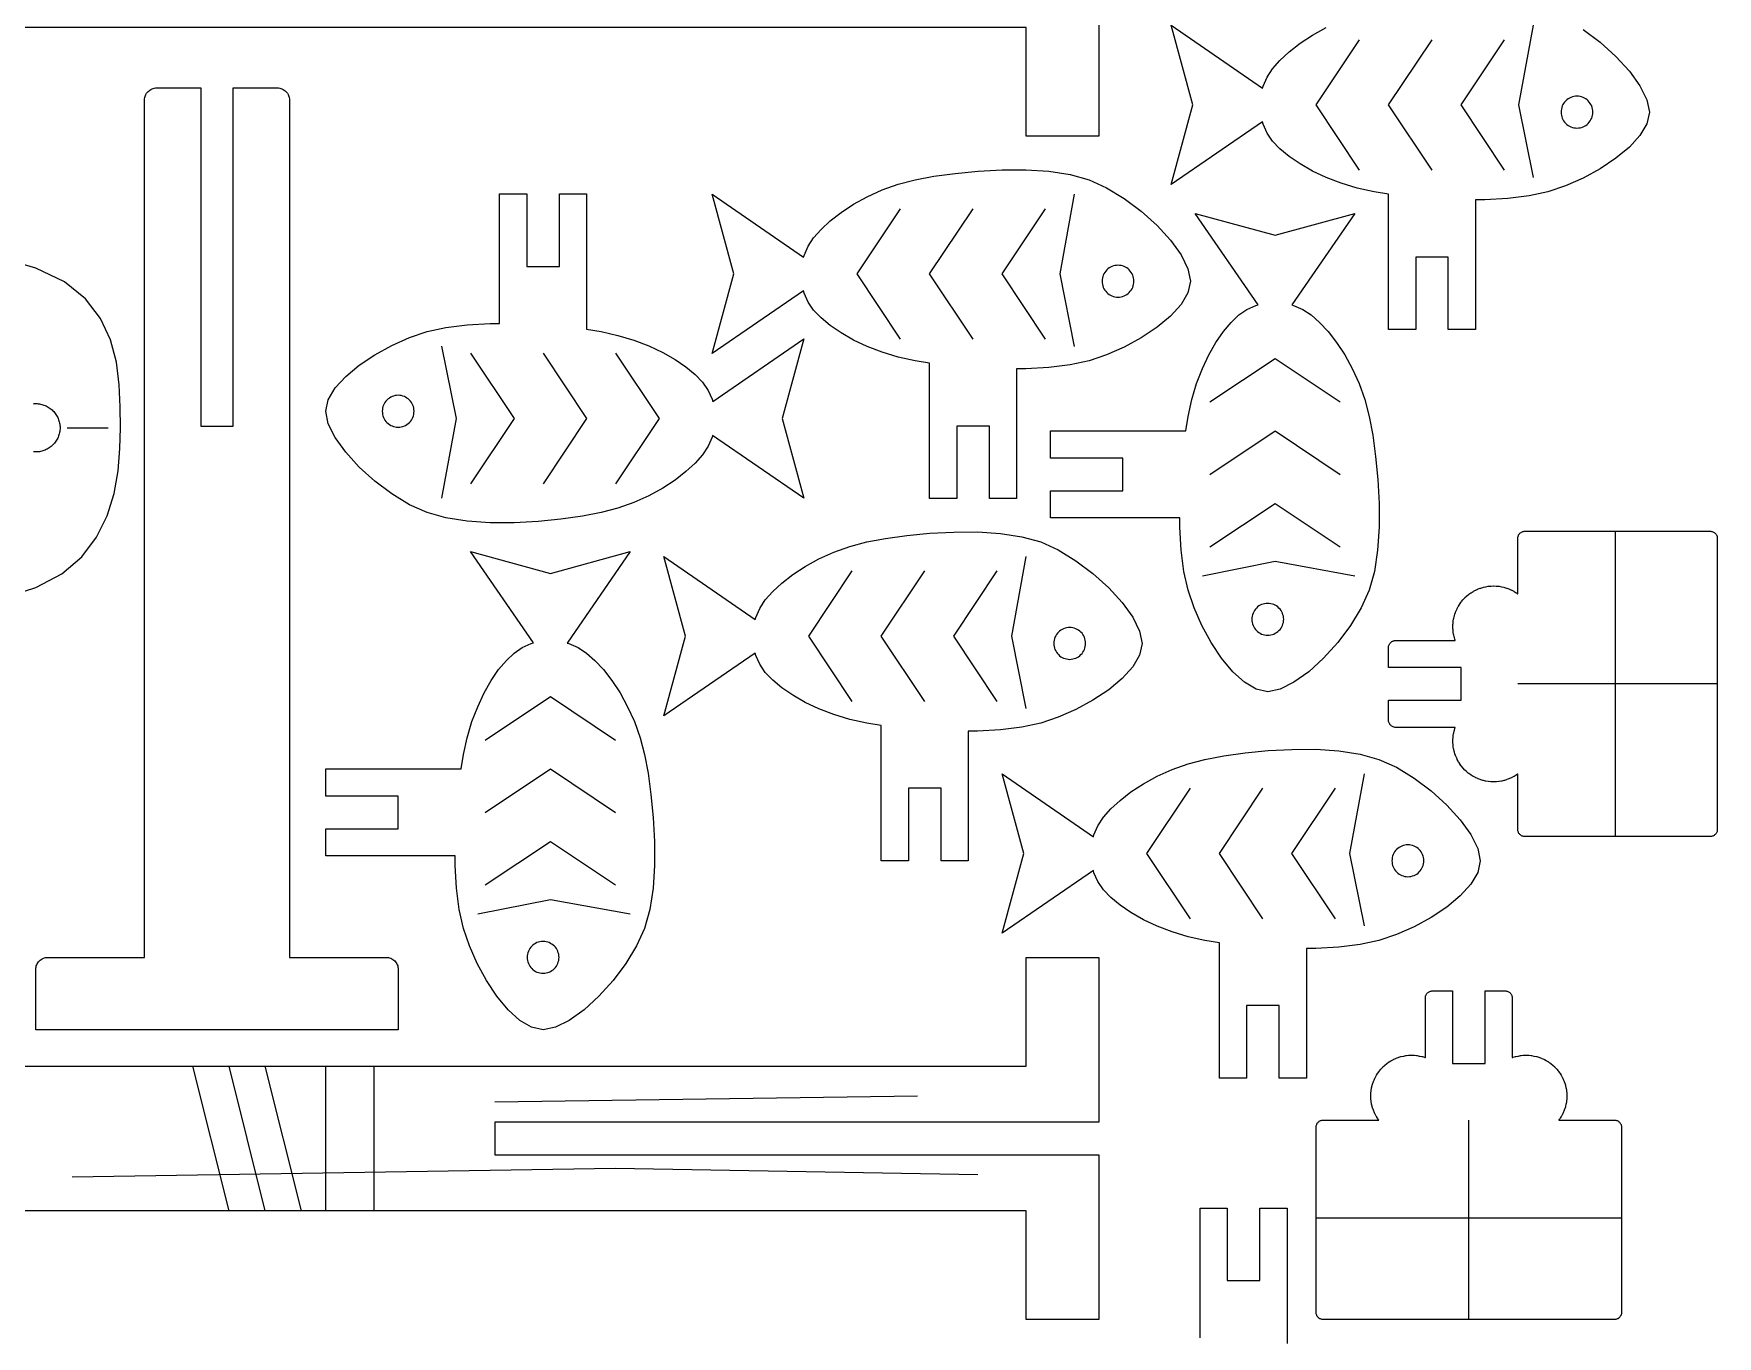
# Model space of a CAD drawing. Header units: millimetres. Extents: x 5 to 580, y 5 to 395.
# Drawn here: x 430.8 to 570.2, y 181.6 to 289.5 of the extents above; entities that cross this region are included whole.
import ezdxf

# ---------------------------------------------------------------- set-up
doc = ezdxf.new("R2010")
doc.units = ezdxf.units.MM
doc.layers.add('CUT', color=1, linetype='Continuous')
doc.layers.add('ENGRAVE', color=5, linetype='Continuous')

msp = doc.modelspace()

# ---------------------------------------------------------------- linework, layer by layer
at = {"layer": 'CUT'}
for points in [[(427, 302), (513, 302), (513, 311), (519, 311), (519, 297.35), (469, 297.35), (469, 294.65), (519, 294.65), (519, 281), (513, 281), (513, 290), (427, 290)], [(559.12, 289.85), (560.53, 288.79), (561.83, 287.61), (562.94, 286.39), (563.82, 285.17), (564.39, 284.02), (564.6, 283), (564.39, 282.04), (563.82, 281.07), (562.94, 280.1), (561.83, 279.18), (560.53, 278.31), (559.12, 277.54), (557.65, 276.9), (556.2, 276.4), (554.65, 276.06), (552.88, 275.84), (550.98, 275.73), (550.2, 275.73), (550.2, 271), (550.2, 265), (548.22, 265), (547.95, 265), (547.95, 271), (545.25, 271), (545.25, 265), (544.98, 265), (543, 265), (543, 271), (543, 276.21), (541.8, 276.4), (540.41, 276.71), (539.08, 277.11), (537.84, 277.59), (536.7, 278.12), (535.67, 278.71), (534.77, 279.32), (534.01, 279.96), (533.4, 280.6), (532.94, 281.27), (532.61, 282), (532.56, 282.2), (525, 277), (526.8, 283.6), (525, 290.2), (532.57, 284.99), (532.61, 285.14), (532.94, 285.9), (533.4, 286.6), (534.01, 287.29), (534.77, 288), (535.67, 288.7), (536.7, 289.38), (537.84, 290)], [(428.27, 242.75), (431, 243.63), (433.14, 244.77), (434.8, 246.18), (436.03, 247.81), (436.91, 249.57), (437.48, 251.43), (437.81, 253.3), (437.96, 255.13), (438, 256.86), (437.99, 258.59), (437.91, 260.42), (437.67, 262.29), (437.19, 264.14), (436.36, 265.91), (435.12, 267.53), (433.36, 268.95), (431, 270.09), (427.89, 270.98)], [(430.8, 258.85), (430.9, 258.86), (431, 258.86), (431.1, 258.86), (431.2, 258.85), (431.29, 258.84), (431.39, 258.82), (431.49, 258.8), (431.58, 258.77), (431.67, 258.74), (431.77, 258.71), (431.86, 258.67), (431.94, 258.62), (432.03, 258.57), (432.11, 258.52), (432.19, 258.46), (432.27, 258.4), (432.34, 258.34), (432.41, 258.27), (432.48, 258.2), (432.55, 258.13), (432.61, 258.05), (432.66, 257.97), (432.72, 257.89), (432.76, 257.8), (432.81, 257.71), (432.85, 257.62), (432.88, 257.53), (432.91, 257.44), (432.94, 257.34), (432.96, 257.25), (432.98, 257.15), (432.99, 257.05), (433, 256.96), (433, 256.86), (433, 256.76), (432.99, 256.66), (432.98, 256.56), (432.96, 256.47), (432.94, 256.37), (432.91, 256.28), (432.88, 256.18), (432.85, 256.09), (432.81, 256), (432.76, 255.92), (432.72, 255.83), (432.66, 255.75), (432.61, 255.67), (432.55, 255.59), (432.48, 255.52), (432.41, 255.44), (432.34, 255.38), (432.27, 255.31), (432.19, 255.25), (432.11, 255.2), (432.03, 255.14), (431.94, 255.09), (431.86, 255.05), (431.77, 255.01), (431.67, 254.98), (431.58, 254.94), (431.49, 254.92), (431.39, 254.9), (431.29, 254.88), (431.2, 254.87), (431.1, 254.86), (431, 254.86), (430.9, 254.86), (430.8, 254.87)], [(427, 204), (513, 204), (513, 213), (519, 213), (519, 199.35), (469, 199.35), (469, 196.65), (519, 196.65), (519, 183), (513, 183), (513, 192), (427, 192)], [(527.4, 181.5), (527.4, 186.23), (527.4, 192.23), (529.38, 192.23), (529.65, 192.23), (529.65, 186.23), (532.35, 186.23), (532.35, 192.23), (532.62, 192.23), (534.6, 192.23), (534.6, 186.23), (534.6, 181.02)]]:
    msp.add_lwpolyline(points, dxfattribs=at)
for points in [[(431, 212), (431, 212.1), (431.02, 212.2), (431.04, 212.29), (431.08, 212.38), (431.12, 212.47), (431.17, 212.56), (431.23, 212.63), (431.29, 212.71), (431.37, 212.77), (431.44, 212.83), (431.53, 212.88), (431.62, 212.92), (431.71, 212.96), (431.8, 212.98), (431.9, 213), (432, 213), (439.98, 213), (440, 213), (440, 213.02), (440, 284), (440, 284.1), (440.02, 284.2), (440.04, 284.29), (440.08, 284.38), (440.12, 284.47), (440.17, 284.56), (440.23, 284.63), (440.29, 284.71), (440.37, 284.77), (440.44, 284.83), (440.53, 284.88), (440.62, 284.92), (440.71, 284.96), (440.8, 284.98), (440.9, 285), (441, 285), (444.65, 285), (444.65, 257), (447.35, 257), (447.35, 285), (451, 285), (451.1, 285), (451.2, 284.98), (451.29, 284.96), (451.38, 284.92), (451.47, 284.88), (451.56, 284.83), (451.63, 284.77), (451.71, 284.71), (451.77, 284.63), (451.83, 284.56), (451.88, 284.47), (451.92, 284.38), (451.96, 284.29), (451.98, 284.2), (452, 284.1), (452, 284), (452, 213.02), (452, 213), (452.02, 213), (460, 213), (460.1, 213), (460.2, 212.98), (460.29, 212.96), (460.38, 212.92), (460.47, 212.88), (460.56, 212.83), (460.63, 212.77), (460.71, 212.71), (460.77, 212.63), (460.83, 212.56), (460.88, 212.47), (460.92, 212.38), (460.96, 212.29), (460.98, 212.2), (461, 212.1), (461, 212), (461, 210), (461, 208), (461, 207), (460, 207), (432, 207), (431, 207), (431, 208), (431, 210)], [(557.38, 282.49), (557.44, 282.38), (557.5, 282.27), (557.58, 282.16), (557.67, 282.07), (557.76, 281.98), (557.87, 281.9), (557.98, 281.84), (558.09, 281.78), (558.22, 281.74), (558.34, 281.71), (558.47, 281.69), (558.6, 281.68), (558.73, 281.69), (558.86, 281.71), (558.98, 281.74), (559.11, 281.78), (559.22, 281.84), (559.33, 281.9), (559.44, 281.98), (559.53, 282.07), (559.62, 282.16), (559.7, 282.27), (559.76, 282.38), (559.82, 282.49), (559.86, 282.62), (559.89, 282.74), (559.91, 282.87), (559.92, 283), (559.91, 283.13), (559.89, 283.26), (559.86, 283.38), (559.82, 283.51), (559.76, 283.62), (559.7, 283.73), (559.62, 283.84), (559.53, 283.93), (559.44, 284.02), (559.33, 284.1), (559.22, 284.16), (559.11, 284.22), (558.98, 284.26), (558.86, 284.29), (558.73, 284.31), (558.6, 284.32), (558.47, 284.31), (558.34, 284.29), (558.22, 284.26), (558.09, 284.22), (557.98, 284.16), (557.87, 284.1), (557.76, 284.02), (557.67, 283.93), (557.58, 283.84), (557.5, 283.73), (557.44, 283.62), (557.38, 283.51), (557.34, 283.38), (557.31, 283.26), (557.29, 283.13), (557.28, 283), (557.29, 282.87), (557.31, 282.74), (557.34, 282.62)], [(512.2, 251), (510.22, 251), (509.95, 251), (509.95, 257), (507.25, 257), (507.25, 251), (506.98, 251), (505, 251), (505, 257), (505, 262.21), (503.8, 262.4), (502.41, 262.71), (501.08, 263.11), (499.84, 263.59), (498.7, 264.12), (497.67, 264.71), (496.77, 265.32), (496.01, 265.96), (495.4, 266.6), (494.94, 267.27), (494.61, 268), (494.56, 268.2), (487, 263), (488.8, 269.6), (487, 276.2), (494.57, 270.99), (494.61, 271.14), (494.94, 271.9), (495.4, 272.6), (496.01, 273.29), (496.77, 274), (497.67, 274.7), (498.7, 275.38), (499.84, 276), (501.08, 276.57), (502.41, 277.04), (503.8, 277.4), (505.35, 277.69), (507.12, 277.93), (509.02, 278.12), (511, 278.22), (512.98, 278.23), (514.88, 278.1), (516.65, 277.83), (518.2, 277.4), (519.65, 276.74), (521.12, 275.85), (522.53, 274.79), (523.83, 273.61), (524.94, 272.39), (525.82, 271.17), (526.39, 270.02), (526.6, 269), (526.39, 268.04), (525.82, 267.07), (524.94, 266.1), (523.83, 265.18), (522.53, 264.31), (521.12, 263.54), (519.65, 262.9), (518.2, 262.4), (516.65, 262.06), (514.88, 261.84), (512.98, 261.73), (512.2, 261.73), (512.2, 257)], [(469.4, 276.23), (471.38, 276.23), (471.65, 276.23), (471.65, 270.23), (474.35, 270.23), (474.35, 276.23), (474.62, 276.23), (476.6, 276.23), (476.6, 270.23), (476.6, 265.02), (477.8, 264.83), (479.19, 264.51), (480.52, 264.11), (481.76, 263.64), (482.9, 263.1), (483.93, 262.52), (484.83, 261.9), (485.59, 261.27), (486.2, 260.63), (486.66, 259.95), (486.99, 259.22), (487.04, 259.03), (494.6, 264.23), (492.8, 257.63), (494.6, 251.03), (487.03, 256.23), (486.99, 256.08), (486.66, 255.33), (486.2, 254.63), (485.59, 253.94), (484.83, 253.23), (483.93, 252.53), (482.9, 251.85), (481.76, 251.22), (480.52, 250.66), (479.19, 250.19), (477.8, 249.83), (476.25, 249.54), (474.48, 249.29), (472.58, 249.11), (470.6, 249), (468.62, 249), (466.72, 249.12), (464.95, 249.39), (463.4, 249.83), (461.95, 250.49), (460.48, 251.38), (459.07, 252.44), (457.77, 253.61), (456.66, 254.84), (455.78, 256.06), (455.21, 257.2), (455, 258.23), (455.21, 259.18), (455.78, 260.16), (456.66, 261.12), (457.77, 262.05), (459.07, 262.91), (460.48, 263.68), (461.95, 264.33), (463.4, 264.83), (464.95, 265.17), (466.72, 265.39), (468.62, 265.49), (469.4, 265.5), (469.4, 270.23)], [(515, 249.4), (515, 251.38), (515, 251.65), (521, 251.65), (521, 254.35), (515, 254.35), (515, 254.62), (515, 256.6), (521, 256.6), (526.21, 256.6), (526.4, 257.8), (526.71, 259.19), (527.11, 260.52), (527.59, 261.76), (528.12, 262.9), (528.71, 263.93), (529.33, 264.83), (529.96, 265.59), (530.6, 266.2), (531.27, 266.66), (532, 266.99), (532.2, 267.04), (527, 274.6), (533.6, 272.8), (540.2, 274.6), (534.99, 267.03), (535.14, 266.99), (535.9, 266.66), (536.6, 266.2), (537.29, 265.59), (538, 264.83), (538.7, 263.93), (539.38, 262.9), (540, 261.76), (540.57, 260.52), (541.04, 259.19), (541.4, 257.8), (541.69, 256.25), (541.93, 254.48), (542.12, 252.58), (542.23, 250.6), (542.23, 248.62), (542.1, 246.72), (541.83, 244.95), (541.4, 243.4), (540.74, 241.95), (539.85, 240.48), (538.79, 239.07), (537.61, 237.78), (536.39, 236.66), (535.17, 235.78), (534.02, 235.21), (533, 235), (532.04, 235.21), (531.07, 235.78), (530.1, 236.66), (529.18, 237.78), (528.31, 239.07), (527.54, 240.48), (526.9, 241.95), (526.4, 243.4), (526.06, 244.95), (525.84, 246.72), (525.73, 248.62), (525.73, 249.4), (521, 249.4)], [(519.38, 268.49), (519.44, 268.38), (519.5, 268.27), (519.58, 268.16), (519.67, 268.07), (519.76, 267.98), (519.87, 267.9), (519.98, 267.84), (520.09, 267.78), (520.22, 267.74), (520.34, 267.71), (520.47, 267.69), (520.6, 267.68), (520.73, 267.69), (520.86, 267.71), (520.98, 267.74), (521.11, 267.78), (521.22, 267.84), (521.33, 267.9), (521.44, 267.98), (521.53, 268.07), (521.62, 268.16), (521.7, 268.27), (521.76, 268.38), (521.82, 268.49), (521.86, 268.62), (521.89, 268.74), (521.91, 268.87), (521.92, 269), (521.91, 269.13), (521.89, 269.26), (521.86, 269.38), (521.82, 269.51), (521.76, 269.62), (521.7, 269.73), (521.62, 269.84), (521.53, 269.93), (521.44, 270.02), (521.33, 270.1), (521.22, 270.16), (521.11, 270.22), (520.98, 270.26), (520.86, 270.29), (520.73, 270.31), (520.6, 270.32), (520.47, 270.31), (520.34, 270.29), (520.22, 270.26), (520.09, 270.22), (519.98, 270.16), (519.87, 270.1), (519.76, 270.02), (519.67, 269.93), (519.58, 269.84), (519.5, 269.73), (519.44, 269.62), (519.38, 269.51), (519.34, 269.38), (519.31, 269.26), (519.29, 269.13), (519.28, 269), (519.29, 268.87), (519.31, 268.74), (519.34, 268.62)], [(462.22, 258.73), (462.16, 258.85), (462.1, 258.96), (462.02, 259.06), (461.93, 259.16), (461.84, 259.25), (461.73, 259.32), (461.62, 259.39), (461.51, 259.45), (461.38, 259.49), (461.26, 259.52), (461.13, 259.54), (461, 259.55), (460.87, 259.54), (460.74, 259.52), (460.62, 259.49), (460.49, 259.45), (460.38, 259.39), (460.27, 259.32), (460.16, 259.25), (460.07, 259.16), (459.98, 259.06), (459.9, 258.96), (459.84, 258.85), (459.78, 258.73), (459.74, 258.61), (459.71, 258.48), (459.69, 258.36), (459.68, 258.23), (459.69, 258.1), (459.71, 257.97), (459.74, 257.84), (459.78, 257.72), (459.84, 257.6), (459.9, 257.49), (459.98, 257.39), (460.07, 257.29), (460.16, 257.21), (460.27, 257.13), (460.38, 257.06), (460.49, 257.01), (460.62, 256.96), (460.74, 256.93), (460.87, 256.91), (461, 256.91), (461.13, 256.91), (461.26, 256.93), (461.38, 256.96), (461.51, 257.01), (461.62, 257.06), (461.73, 257.13), (461.84, 257.21), (461.93, 257.29), (462.02, 257.39), (462.1, 257.49), (462.16, 257.6), (462.22, 257.72), (462.26, 257.84), (462.29, 257.97), (462.31, 258.1), (462.32, 258.23), (462.31, 258.36), (462.29, 258.48), (462.26, 258.61)], [(508.2, 221), (506.22, 221), (505.95, 221), (505.95, 227), (503.25, 227), (503.25, 221), (502.98, 221), (501, 221), (501, 227), (501, 232.21), (499.8, 232.4), (498.41, 232.71), (497.08, 233.11), (495.84, 233.59), (494.7, 234.12), (493.67, 234.71), (492.77, 235.32), (492.01, 235.96), (491.4, 236.6), (490.94, 237.27), (490.61, 238), (490.56, 238.2), (483, 233), (484.8, 239.6), (483, 246.2), (490.57, 240.99), (490.61, 241.14), (490.94, 241.9), (491.4, 242.6), (492.01, 243.29), (492.77, 244), (493.67, 244.7), (494.7, 245.38), (495.84, 246), (497.08, 246.57), (498.41, 247.04), (499.8, 247.4), (501.35, 247.69), (503.12, 247.93), (505.02, 248.12), (507, 248.22), (508.98, 248.23), (510.88, 248.1), (512.65, 247.83), (514.2, 247.4), (515.65, 246.74), (517.12, 245.85), (518.53, 244.79), (519.83, 243.61), (520.94, 242.39), (521.82, 241.17), (522.39, 240.02), (522.6, 239), (522.39, 238.04), (521.82, 237.07), (520.94, 236.1), (519.83, 235.17), (518.53, 234.31), (517.12, 233.54), (515.65, 232.9), (514.2, 232.4), (512.65, 232.06), (510.88, 231.84), (508.98, 231.73), (508.2, 231.73), (508.2, 227)], [(553.69, 228.18), (553.59, 228.11), (553.56, 228.09), (553.4, 227.99), (553.37, 227.97), (553.21, 227.89), (553.17, 227.87), (553.01, 227.8), (552.97, 227.78), (552.8, 227.72), (552.77, 227.7), (552.59, 227.65), (552.55, 227.64), (552.38, 227.6), (552.34, 227.59), (552.16, 227.56), (552.12, 227.56), (551.94, 227.54), (551.9, 227.54), (551.72, 227.53), (551.68, 227.53), (551.5, 227.54), (551.46, 227.54), (551.28, 227.56), (551.24, 227.56), (551.06, 227.59), (551.02, 227.6), (550.85, 227.64), (550.81, 227.65), (550.63, 227.7), (550.6, 227.72), (550.43, 227.78), (550.39, 227.8), (550.23, 227.87), (550.19, 227.89), (550.03, 227.97), (550, 227.99), (549.84, 228.09), (549.81, 228.11), (549.66, 228.22), (549.63, 228.24), (549.49, 228.36), (549.46, 228.38), (549.33, 228.51), (549.3, 228.53), (549.18, 228.67), (549.15, 228.7), (549.04, 228.84), (549.01, 228.87), (548.91, 229.01), (548.89, 229.05), (548.79, 229.2), (548.77, 229.24), (548.68, 229.4), (548.67, 229.43), (548.59, 229.6), (548.58, 229.63), (548.51, 229.8), (548.5, 229.84), (548.45, 230.01), (548.44, 230.05), (548.4, 230.23), (548.39, 230.27), (548.36, 230.44), (548.35, 230.48), (548.34, 230.66), (548.33, 230.7), (548.33, 230.88), (548.33, 230.92), (548.33, 231.1), (548.34, 231.14), (548.35, 231.32), (548.36, 231.36), (548.39, 231.54), (548.4, 231.58), (548.44, 231.76), (548.45, 231.8), (548.5, 231.97), (548.51, 232.01), (548.52, 232.03), (548.53, 232.05), (548.51, 232.05), (543.6, 232.05), (543.54, 232.05), (543.48, 232.06), (543.43, 232.07), (543.37, 232.09), (543.32, 232.12), (543.27, 232.15), (543.22, 232.18), (543.18, 232.22), (543.14, 232.27), (543.1, 232.31), (543.07, 232.36), (543.05, 232.42), (543.03, 232.47), (543.01, 232.53), (543, 232.59), (543, 232.65), (543, 234.3), (549, 234.3), (549, 237), (543, 237), (543, 238.65), (543, 238.71), (543.01, 238.76), (543.03, 238.82), (543.05, 238.88), (543.07, 238.93), (543.1, 238.98), (543.14, 239.03), (543.18, 239.07), (543.22, 239.11), (543.27, 239.15), (543.32, 239.18), (543.37, 239.2), (543.43, 239.22), (543.48, 239.23), (543.54, 239.24), (543.6, 239.25), (548.51, 239.25), (548.53, 239.25), (548.52, 239.26), (548.51, 239.29), (548.5, 239.32), (548.45, 239.5), (548.44, 239.54), (548.4, 239.71), (548.39, 239.75), (548.36, 239.93), (548.35, 239.97), (548.34, 240.15), (548.33, 240.19), (548.33, 240.37), (548.33, 240.41), (548.33, 240.59), (548.34, 240.63), (548.35, 240.81), (548.36, 240.85), (548.39, 241.03), (548.4, 241.07), (548.44, 241.24), (548.45, 241.28), (548.5, 241.45), (548.51, 241.49), (548.58, 241.66), (548.59, 241.7), (548.67, 241.86), (548.68, 241.9), (548.77, 242.06), (548.79, 242.09), (548.89, 242.25), (548.91, 242.28), (549.01, 242.43), (549.04, 242.46), (549.15, 242.6), (549.18, 242.63), (549.3, 242.76), (549.33, 242.79), (549.46, 242.91), (549.49, 242.94), (549.63, 243.05), (549.66, 243.08), (549.81, 243.18), (549.84, 243.2), (550, 243.3), (550.03, 243.32), (550.19, 243.4), (550.23, 243.42), (550.39, 243.5), (550.43, 243.51), (550.6, 243.58), (550.63, 243.59), (550.81, 243.64), (550.85, 243.65), (551.02, 243.69), (551.06, 243.7), (551.24, 243.73), (551.28, 243.73), (551.46, 243.75), (551.5, 243.75), (551.68, 243.76), (551.72, 243.76), (551.9, 243.75), (551.94, 243.75), (552.12, 243.73), (552.16, 243.73), (552.34, 243.7), (552.38, 243.69), (552.55, 243.65), (552.59, 243.64), (552.77, 243.59), (552.8, 243.58), (552.97, 243.51), (553.01, 243.5), (553.17, 243.42), (553.21, 243.4), (553.37, 243.32), (553.4, 243.3), (553.56, 243.2), (553.59, 243.18), (553.69, 243.11), (553.7, 243.1), (553.7, 243.12), (553.7, 247.69), (553.7, 247.75), (553.71, 247.81), (553.73, 247.87), (553.75, 247.92), (553.77, 247.98), (553.8, 248.03), (553.84, 248.07), (553.88, 248.12), (553.92, 248.16), (553.97, 248.19), (554.02, 248.22), (554.07, 248.25), (554.13, 248.27), (554.18, 248.28), (554.24, 248.29), (554.3, 248.29), (569.62, 248.29), (569.68, 248.29), (569.74, 248.28), (569.8, 248.27), (569.85, 248.25), (569.91, 248.22), (569.96, 248.19), (570, 248.16), (570.05, 248.12), (570.09, 248.07), (570.12, 248.03), (570.15, 247.98), (570.18, 247.92), (570.2, 247.87), (570.21, 247.81), (570.22, 247.75), (570.22, 247.69), (570.22, 223.6), (570.22, 223.54), (570.21, 223.48), (570.2, 223.43), (570.18, 223.37), (570.15, 223.32), (570.12, 223.27), (570.09, 223.22), (570.05, 223.18), (570, 223.14), (569.96, 223.1), (569.91, 223.07), (569.85, 223.05), (569.8, 223.03), (569.74, 223.01), (569.68, 223), (569.62, 223), (554.3, 223), (554.24, 223), (554.18, 223.01), (554.13, 223.03), (554.07, 223.05), (554.02, 223.07), (553.97, 223.1), (553.92, 223.14), (553.88, 223.18), (553.84, 223.22), (553.8, 223.27), (553.77, 223.32), (553.75, 223.37), (553.73, 223.43), (553.71, 223.48), (553.7, 223.54), (553.7, 223.6), (553.7, 228.18), (553.7, 228.19)], [(455, 221.4), (455, 223.38), (455, 223.65), (461, 223.65), (461, 226.35), (455, 226.35), (455, 226.62), (455, 228.6), (461, 228.6), (466.21, 228.6), (466.4, 229.8), (466.71, 231.19), (467.11, 232.52), (467.59, 233.76), (468.12, 234.9), (468.71, 235.93), (469.32, 236.83), (469.96, 237.59), (470.6, 238.2), (471.27, 238.66), (472, 238.99), (472.2, 239.04), (467, 246.6), (473.6, 244.8), (480.2, 246.6), (474.99, 239.03), (475.14, 238.99), (475.9, 238.66), (476.6, 238.2), (477.29, 237.59), (478, 236.83), (478.7, 235.93), (479.38, 234.9), (480, 233.76), (480.57, 232.52), (481.04, 231.19), (481.4, 229.8), (481.69, 228.25), (481.93, 226.48), (482.12, 224.58), (482.22, 222.6), (482.23, 220.62), (482.1, 218.72), (481.83, 216.95), (481.4, 215.4), (480.74, 213.95), (479.85, 212.48), (478.79, 211.07), (477.61, 209.78), (476.39, 208.66), (475.17, 207.78), (474.02, 207.21), (473, 207), (472.04, 207.21), (471.07, 207.78), (470.1, 208.66), (469.18, 209.78), (468.31, 211.07), (467.54, 212.48), (466.9, 213.95), (466.4, 215.4), (466.06, 216.95), (465.84, 218.72), (465.73, 220.62), (465.73, 221.4), (461, 221.4)], [(532.49, 242.22), (532.38, 242.16), (532.27, 242.1), (532.16, 242.02), (532.07, 241.93), (531.98, 241.84), (531.9, 241.73), (531.84, 241.62), (531.78, 241.51), (531.74, 241.38), (531.71, 241.26), (531.69, 241.13), (531.68, 241), (531.69, 240.87), (531.71, 240.74), (531.74, 240.62), (531.78, 240.49), (531.84, 240.38), (531.9, 240.27), (531.98, 240.16), (532.07, 240.07), (532.16, 239.98), (532.27, 239.9), (532.38, 239.84), (532.49, 239.78), (532.62, 239.74), (532.74, 239.71), (532.87, 239.69), (533, 239.68), (533.13, 239.69), (533.26, 239.71), (533.38, 239.74), (533.51, 239.78), (533.62, 239.84), (533.73, 239.9), (533.84, 239.98), (533.93, 240.07), (534.02, 240.16), (534.1, 240.27), (534.16, 240.38), (534.22, 240.49), (534.26, 240.62), (534.29, 240.74), (534.31, 240.87), (534.32, 241), (534.31, 241.13), (534.29, 241.26), (534.26, 241.38), (534.22, 241.51), (534.16, 241.62), (534.1, 241.73), (534.02, 241.84), (533.93, 241.93), (533.84, 242.02), (533.73, 242.1), (533.62, 242.16), (533.51, 242.22), (533.38, 242.26), (533.26, 242.29), (533.13, 242.31), (533, 242.32), (532.87, 242.31), (532.74, 242.29), (532.62, 242.26)], [(515.38, 238.49), (515.44, 238.38), (515.5, 238.27), (515.58, 238.16), (515.67, 238.07), (515.76, 237.98), (515.87, 237.9), (515.98, 237.84), (516.09, 237.78), (516.22, 237.74), (516.34, 237.71), (516.47, 237.69), (516.6, 237.68), (516.73, 237.69), (516.86, 237.71), (516.98, 237.74), (517.11, 237.78), (517.22, 237.84), (517.33, 237.9), (517.44, 237.98), (517.53, 238.07), (517.62, 238.16), (517.7, 238.27), (517.76, 238.38), (517.82, 238.49), (517.86, 238.62), (517.89, 238.74), (517.91, 238.87), (517.92, 239), (517.91, 239.13), (517.89, 239.26), (517.86, 239.38), (517.82, 239.51), (517.76, 239.62), (517.7, 239.73), (517.62, 239.84), (517.53, 239.93), (517.44, 240.02), (517.33, 240.1), (517.22, 240.16), (517.11, 240.22), (516.98, 240.26), (516.86, 240.29), (516.73, 240.31), (516.6, 240.32), (516.47, 240.31), (516.34, 240.29), (516.22, 240.26), (516.09, 240.22), (515.98, 240.16), (515.87, 240.1), (515.76, 240.02), (515.67, 239.93), (515.58, 239.84), (515.5, 239.73), (515.44, 239.62), (515.38, 239.51), (515.34, 239.38), (515.31, 239.26), (515.29, 239.13), (515.28, 239), (515.29, 238.87), (515.31, 238.74), (515.34, 238.62)], [(536.2, 203), (534.22, 203), (533.95, 203), (533.95, 209), (531.25, 209), (531.25, 203), (530.98, 203), (529, 203), (529, 209), (529, 214.21), (527.8, 214.4), (526.41, 214.71), (525.08, 215.11), (523.84, 215.59), (522.7, 216.12), (521.67, 216.71), (520.77, 217.32), (520.01, 217.96), (519.4, 218.6), (518.94, 219.27), (518.61, 220), (518.56, 220.2), (511, 215), (512.8, 221.6), (511, 228.2), (518.57, 222.99), (518.61, 223.14), (518.94, 223.9), (519.4, 224.6), (520.01, 225.29), (520.77, 226), (521.67, 226.7), (522.7, 227.38), (523.84, 228), (525.08, 228.57), (526.41, 229.04), (527.8, 229.4), (529.35, 229.69), (531.12, 229.93), (533.02, 230.12), (535, 230.22), (536.98, 230.23), (538.88, 230.1), (540.65, 229.83), (542.2, 229.4), (543.65, 228.74), (545.12, 227.85), (546.53, 226.79), (547.83, 225.61), (548.94, 224.39), (549.82, 223.17), (550.39, 222.02), (550.6, 221), (550.39, 220.04), (549.82, 219.07), (548.94, 218.1), (547.83, 217.17), (546.53, 216.31), (545.12, 215.54), (543.65, 214.9), (542.2, 214.4), (540.65, 214.06), (538.88, 213.84), (536.98, 213.73), (536.2, 213.73), (536.2, 209)], [(543.38, 220.49), (543.44, 220.38), (543.5, 220.27), (543.58, 220.16), (543.67, 220.07), (543.76, 219.98), (543.87, 219.9), (543.98, 219.84), (544.09, 219.78), (544.22, 219.74), (544.34, 219.71), (544.47, 219.69), (544.6, 219.68), (544.73, 219.69), (544.86, 219.71), (544.98, 219.74), (545.11, 219.78), (545.22, 219.84), (545.33, 219.9), (545.44, 219.98), (545.53, 220.07), (545.62, 220.16), (545.7, 220.27), (545.76, 220.38), (545.82, 220.49), (545.86, 220.62), (545.89, 220.74), (545.91, 220.87), (545.92, 221), (545.91, 221.13), (545.89, 221.26), (545.86, 221.38), (545.82, 221.51), (545.76, 221.62), (545.7, 221.73), (545.62, 221.84), (545.53, 221.93), (545.44, 222.02), (545.33, 222.1), (545.22, 222.16), (545.11, 222.22), (544.98, 222.26), (544.86, 222.29), (544.73, 222.31), (544.6, 222.32), (544.47, 222.31), (544.34, 222.29), (544.22, 222.26), (544.09, 222.22), (543.98, 222.16), (543.87, 222.1), (543.76, 222.02), (543.67, 221.93), (543.58, 221.84), (543.5, 221.73), (543.44, 221.62), (543.38, 221.51), (543.34, 221.38), (543.31, 221.26), (543.29, 221.13), (543.28, 221), (543.29, 220.87), (543.31, 220.74), (543.34, 220.62)], [(472.49, 214.22), (472.38, 214.16), (472.27, 214.1), (472.16, 214.02), (472.07, 213.93), (471.98, 213.84), (471.9, 213.73), (471.84, 213.62), (471.78, 213.51), (471.74, 213.38), (471.71, 213.26), (471.69, 213.13), (471.68, 213), (471.69, 212.87), (471.71, 212.74), (471.74, 212.62), (471.78, 212.49), (471.84, 212.38), (471.9, 212.27), (471.98, 212.16), (472.07, 212.07), (472.16, 211.98), (472.27, 211.9), (472.38, 211.84), (472.49, 211.78), (472.62, 211.74), (472.74, 211.71), (472.87, 211.69), (473, 211.68), (473.13, 211.69), (473.26, 211.71), (473.38, 211.74), (473.51, 211.78), (473.62, 211.84), (473.73, 211.9), (473.84, 211.98), (473.93, 212.07), (474.02, 212.16), (474.1, 212.27), (474.16, 212.38), (474.22, 212.49), (474.26, 212.62), (474.29, 212.74), (474.31, 212.87), (474.32, 213), (474.31, 213.13), (474.29, 213.26), (474.26, 213.38), (474.22, 213.51), (474.16, 213.62), (474.1, 213.73), (474.02, 213.84), (473.93, 213.93), (473.84, 214.02), (473.73, 214.1), (473.62, 214.16), (473.51, 214.22), (473.38, 214.26), (473.26, 214.29), (473.13, 214.31), (473, 214.32), (472.87, 214.31), (472.74, 214.29), (472.62, 214.26)], [(542.18, 199.54), (542.11, 199.63), (542.09, 199.67), (541.99, 199.82), (541.97, 199.85), (541.89, 200.01), (541.87, 200.05), (541.8, 200.21), (541.78, 200.25), (541.72, 200.42), (541.7, 200.46), (541.65, 200.63), (541.64, 200.67), (541.6, 200.85), (541.59, 200.88), (541.56, 201.06), (541.56, 201.1), (541.54, 201.28), (541.54, 201.32), (541.53, 201.5), (541.53, 201.54), (541.54, 201.72), (541.54, 201.76), (541.56, 201.94), (541.56, 201.98), (541.59, 202.16), (541.6, 202.2), (541.64, 202.38), (541.65, 202.42), (541.7, 202.59), (541.72, 202.63), (541.78, 202.8), (541.8, 202.83), (541.87, 203), (541.89, 203.03), (541.97, 203.19), (541.99, 203.23), (542.09, 203.38), (542.11, 203.41), (542.22, 203.56), (542.24, 203.59), (542.36, 203.73), (542.38, 203.76), (542.51, 203.89), (542.53, 203.92), (542.67, 204.05), (542.7, 204.07), (542.84, 204.19), (542.87, 204.21), (543.01, 204.32), (543.05, 204.34), (543.2, 204.43), (543.24, 204.45), (543.4, 204.54), (543.43, 204.56), (543.6, 204.63), (543.63, 204.65), (543.8, 204.71), (543.84, 204.72), (544.01, 204.78), (544.05, 204.79), (544.23, 204.83), (544.27, 204.83), (544.44, 204.86), (544.48, 204.87), (544.66, 204.89), (544.7, 204.89), (544.88, 204.9), (544.92, 204.9), (545.1, 204.89), (545.14, 204.89), (545.32, 204.87), (545.36, 204.86), (545.54, 204.83), (545.58, 204.83), (545.76, 204.79), (545.8, 204.78), (545.97, 204.72), (546.01, 204.71), (546.03, 204.7), (546.05, 204.7), (546.05, 204.71), (546.05, 209.62), (546.05, 209.68), (546.06, 209.74), (546.07, 209.8), (546.09, 209.85), (546.12, 209.91), (546.15, 209.96), (546.18, 210), (546.22, 210.05), (546.27, 210.09), (546.31, 210.12), (546.36, 210.15), (546.42, 210.18), (546.47, 210.2), (546.53, 210.21), (546.59, 210.22), (546.65, 210.22), (548.3, 210.22), (548.3, 204.22), (551, 204.22), (551, 210.22), (552.65, 210.22), (552.71, 210.22), (552.76, 210.21), (552.82, 210.2), (552.88, 210.18), (552.93, 210.15), (552.98, 210.12), (553.03, 210.09), (553.07, 210.05), (553.11, 210), (553.15, 209.96), (553.18, 209.91), (553.2, 209.85), (553.22, 209.8), (553.23, 209.74), (553.24, 209.68), (553.25, 209.62), (553.25, 204.71), (553.25, 204.7), (553.26, 204.7), (553.29, 204.71), (553.32, 204.72), (553.5, 204.78), (553.54, 204.79), (553.71, 204.83), (553.75, 204.83), (553.93, 204.86), (553.97, 204.87), (554.15, 204.89), (554.19, 204.89), (554.37, 204.9), (554.41, 204.9), (554.59, 204.89), (554.63, 204.89), (554.81, 204.87), (554.85, 204.86), (555.03, 204.83), (555.07, 204.83), (555.24, 204.79), (555.28, 204.78), (555.45, 204.72), (555.49, 204.71), (555.66, 204.65), (555.7, 204.63), (555.86, 204.56), (555.9, 204.54), (556.06, 204.45), (556.09, 204.43), (556.25, 204.34), (556.28, 204.32), (556.43, 204.21), (556.46, 204.19), (556.6, 204.07), (556.63, 204.05), (556.76, 203.92), (556.79, 203.89), (556.91, 203.76), (556.94, 203.73), (557.05, 203.59), (557.08, 203.56), (557.18, 203.41), (557.2, 203.38), (557.3, 203.23), (557.32, 203.19), (557.4, 203.03), (557.42, 203), (557.5, 202.83), (557.51, 202.8), (557.58, 202.63), (557.59, 202.59), (557.64, 202.42), (557.65, 202.38), (557.69, 202.2), (557.7, 202.16), (557.73, 201.98), (557.73, 201.94), (557.75, 201.76), (557.75, 201.72), (557.76, 201.54), (557.76, 201.5), (557.75, 201.32), (557.75, 201.28), (557.73, 201.1), (557.73, 201.06), (557.7, 200.88), (557.69, 200.85), (557.65, 200.67), (557.64, 200.63), (557.59, 200.46), (557.58, 200.42), (557.51, 200.25), (557.5, 200.21), (557.42, 200.05), (557.4, 200.01), (557.32, 199.85), (557.3, 199.82), (557.2, 199.67), (557.18, 199.63), (557.11, 199.54), (557.1, 199.52), (557.12, 199.52), (561.69, 199.52), (561.75, 199.52), (561.81, 199.51), (561.87, 199.5), (561.92, 199.48), (561.98, 199.45), (562.03, 199.42), (562.07, 199.39), (562.12, 199.35), (562.16, 199.3), (562.19, 199.26), (562.22, 199.21), (562.25, 199.15), (562.27, 199.1), (562.28, 199.04), (562.29, 198.98), (562.29, 198.92), (562.29, 183.6), (562.29, 183.54), (562.28, 183.48), (562.27, 183.43), (562.25, 183.37), (562.22, 183.32), (562.19, 183.27), (562.16, 183.22), (562.12, 183.18), (562.07, 183.14), (562.03, 183.1), (561.98, 183.07), (561.92, 183.05), (561.87, 183.03), (561.81, 183.01), (561.75, 183), (561.69, 183), (537.6, 183), (537.54, 183), (537.48, 183.01), (537.43, 183.03), (537.37, 183.05), (537.32, 183.07), (537.27, 183.1), (537.22, 183.14), (537.18, 183.18), (537.14, 183.22), (537.1, 183.27), (537.07, 183.32), (537.05, 183.37), (537.03, 183.43), (537.01, 183.48), (537, 183.54), (537, 183.6), (537, 198.92), (537, 198.98), (537.01, 199.04), (537.03, 199.1), (537.05, 199.15), (537.07, 199.21), (537.1, 199.26), (537.14, 199.3), (537.18, 199.35), (537.22, 199.39), (537.27, 199.42), (537.32, 199.45), (537.37, 199.48), (537.43, 199.5), (537.48, 199.51), (537.54, 199.52), (537.6, 199.52), (542.18, 199.52), (542.19, 199.52)]]:
    msp.add_lwpolyline(points, close=True, dxfattribs=at)
at = {"layer": 'ENGRAVE'}
for points in [[(555, 277.6), (553.8, 283.6), (555, 290.2)], [(540.6, 278.2), (537, 283.6), (540.6, 289)], [(546.6, 278.2), (543, 283.6), (546.6, 289)], [(552.6, 278.2), (549, 283.6), (552.6, 289)], [(517, 263.6), (515.8, 269.6), (517, 276.2)], [(502.6, 264.2), (499, 269.6), (502.6, 275)], [(508.6, 264.2), (505, 269.6), (508.6, 275)], [(514.6, 264.2), (511, 269.6), (514.6, 275)], [(464.6, 263.63), (465.8, 257.63), (464.6, 251.03)], [(467, 263.03), (470.6, 257.63), (467, 252.23)], [(473, 263.03), (476.6, 257.63), (473, 252.23)], [(479, 263.03), (482.6, 257.63), (479, 252.23)], [(528.2, 259), (533.6, 262.6), (539, 259)], [(433.6, 256.86), (437, 256.86)], [(528.2, 253), (533.6, 256.6), (539, 253)], [(528.2, 247), (533.6, 250.6), (539, 247)], [(561.79, 223), (561.79, 248.29)], [(513, 233.6), (511.8, 239.6), (513, 246.2)], [(527.6, 244.6), (533.6, 245.8), (540.2, 244.6)], [(498.6, 234.2), (495, 239.6), (498.6, 245)], [(504.6, 234.2), (501, 239.6), (504.6, 245)], [(510.6, 234.2), (507, 239.6), (510.6, 245)], [(570.22, 235.65), (553.7, 235.65)], [(468.2, 231), (473.6, 234.6), (479, 231)], [(468.2, 225), (473.6, 228.6), (479, 225)], [(541, 215.6), (539.8, 221.6), (541, 228.2)], [(526.6, 216.2), (523, 221.6), (526.6, 227)], [(532.6, 216.2), (529, 221.6), (532.6, 227)], [(538.6, 216.2), (535, 221.6), (538.6, 227)], [(468.2, 219), (473.6, 222.6), (479, 219)], [(467.6, 216.6), (473.6, 217.8), (480.2, 216.6)], [(447, 192), (444, 204)], [(450, 192), (447, 204)], [(453, 192), (450, 204)], [(455, 192), (455, 204)], [(459, 192), (459, 204)], [(504, 201.5), (469, 201)], [(549.65, 183), (549.65, 199.52)], [(509, 195), (479, 195.5), (434, 194.8)], [(537, 191.43), (562.29, 191.43)]]:
    msp.add_lwpolyline(points, dxfattribs=at)

doc.saveas('drawing.dxf')
